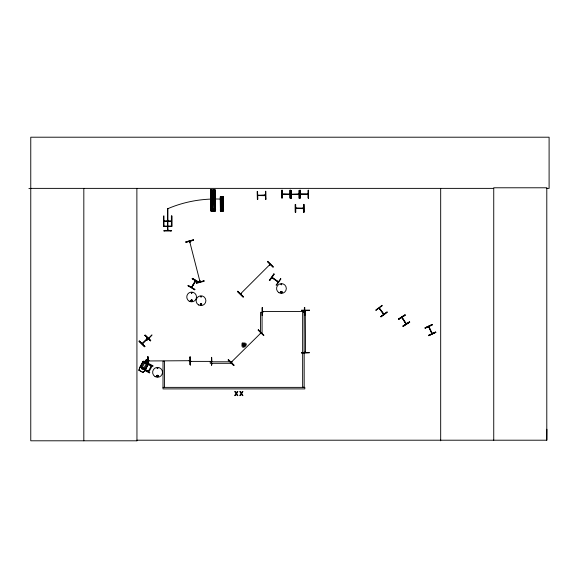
<?xml version="1.0" encoding="UTF-8"?>
<svg xmlns="http://www.w3.org/2000/svg" width="578" height="578" viewBox="0 0 578 578"><rect width="100%" height="100%" fill="white"/><g stroke="black" fill="none" stroke-linecap="round" stroke-linejoin="round"><path stroke-width="0.87" d="M546.398 188.377L549.1 188.377L549.1 137.203L30.764 137.203L30.764 440.797L136.957 440.797L136.885 440.205L546.795 440.205L546.875 429.23M431.903 332.798L432.221 333.578M271.826 277.548L278.199 282.05M278.401 281.753L277.729 281.233L277.426 281.623M305.191 311.419L305.242 310.596M157.151 368.164C158.011 369.833 157.967 366.719 157.187 368.374M157.035 375.989C158.437 374.385 157.808 377.571 157.115 376.105M191.831 292.959L191.397 292.844L191.86 292.844M200.588 296.651C201.708 295.228 201.231 298.19 200.638 296.55M281.016 284.434C282.129 283.01 281.659 285.973 281.067 284.333M281.674 284.492L281.211 284.369L281.623 284.535M243.62 346.273L245.231 345.145L244.104 343.534L242.493 344.661L243.62 346.273L243.902 344.683L243.822 345.117M243.902 344.683L244.104 343.534M305.56 352.305L305.242 310.675L305.56 311.296M305.552 351.756L305.17 351.677L305.596 351.756M189.794 242.066L189.938 241.264M200.335 281.775L200.125 280.98L199.786 281.219M143.069 372.521L138.951 370.281L139.63 367.745L142.918 361.698L143.951 361.221M138.995 370.303L139.695 367.767L142.918 361.698M211.584 361.387L211.151 361.394L211.584 361.113M241.25 293.617L240.968 293.342L240.867 294M231.937 362.016L231.641 361.727L231.142 362.341M270.244 264.63L269.962 264.348M142.043 343.614L142.795 343.281M191.802 287.403L191.412 287.36M195.646 280.966L191.65 287.497M190.733 361.077L191.036 361.409M157.743 368.374L157.324 368.273L157.765 368.222M191.174 300.358C192.264 302.85 192.214 299.108 191.513 300.17M213.318 209.98L212.733 209.937M379.096 308.096L383.705 314.425L379.161 308.255L379.414 307.958L379.587 308.905M384.002 314.165L383.25 313.673M428.695 326.78L431.983 333.701L428.659 326.613M305.249 311.383L305.56 310.617M148.105 360.701L148.972 360.694M295.726 208.203L296.593 208.203M302.677 208.159L303.464 208.427L295.885 208.167M143.416 361.886L143.647 361.46M140.447 367.384L140.678 366.958M145.085 361.835L146.313 359.581L148.091 360.549M146.357 359.61L145.107 361.944L143.879 362.247L141.588 366.459L141.48 368.735L143.098 369.609L144.948 368.28L147.231 364.068L146.769 362.847L148.047 360.52M145.143 362.269L145.446 361.727M146.725 362.825L147.946 360.564M139.031 370.231L143.069 372.42L144.883 370.599L148.17 364.545L147.946 363.389M147.925 371.444L148.156 371.018M150.894 365.946L151.125 365.52M148.091 371.538L148.322 371.112L140.512 366.871L140.281 367.29L148.199 371.589L151.407 365.672L143.481 361.366L143.25 361.792L151.068 366.033L151.292 365.614M307.431 193.933L307.258 194.374M401.847 317.394L406.081 323.962M402.541 317.972L402.071 317.243M406.312 323.817L405.886 323.08M188.175 285.424L187.951 285.799L194.685 289.78M192.185 278.712L192.402 278.336L199.121 282.346L198.897 282.721L192.185 278.712L198.955 282.628M191.455 287.295L195.422 280.648M191.723 287.425L195.617 280.857L195.27 280.742M194.663 289.809L194.887 289.434L188.146 285.474L194.829 289.527M147.802 338.303L142.39 343.773L142.13 343.469M146.993 338.614L147.549 338.051M142.282 343.816L147.751 338.318M231.229 362.196C231.662 363.244 232.161 360.715 231.2 362.283L260.851 333.065M260.194 333.174L260.476 333.455M269.63 280.561L274.059 274.116M271.935 277.57L278.069 281.948M272.361 277.967L272.614 277.613L272.028 277.259M272.556 278.112L272.592 277.65M280.648 278.719L276.089 285.07L276.443 285.315L280.915 278.907L280.561 278.654M189.974 241.402L190.111 241.98M199.974 281.847L200.161 281.118M429.273 327.285L428.905 326.498M241.279 293.646L240.78 294.036M270.273 264.652L269.825 265.092M146.993 338.498L147.188 338.802M200.638 303.992C200.739 306.116 201.982 303.363 200.891 303.912M257.81 195.798L257.839 195.212M258.395 195.595L258.467 195.241M189.974 360.701L148.192 360.968L148.813 361.048L148.271 360.658M262.506 311.455L304.375 311.455M263.214 311.766C263.358 310.762 263.525 312.395 262.528 311.766M282.172 194.287L282.339 193.977M282.938 194.316L282.88 193.933M289.289 193.977L289.13 194.287M300.314 194.287L300.481 193.977M307.973 194.367L307.973 193.977M242.97 345.969L243.721 345.073M244.003 344.734L244.754 343.838M143.026 372.391L144.782 370.527M237.804 291.283L243.41 296.745L243.107 297.049L237.536 291.558L237.847 291.247M267.455 261.639L267.759 261.328L273.322 266.826L273.018 267.137L267.462 261.624M269.586 264.854L270.078 264.348L240.585 293.805M231.33 362.529L231.894 362.009M260.649 332.784L260.389 333.484L260.88 332.979M233.714 365.491L234.018 365.18L228.454 359.689L228.151 359.993L233.714 365.491L228.173 359.971M144.868 335.399L145.172 335.088L150.728 340.594L150.424 340.897M142.101 343.556L147.686 338.303M144.919 346.46L144.616 346.764L139.06 341.266L139.363 340.955L144.883 346.497L139.291 341.034M305.524 311.383L305.516 310.675M201.137 296.854L200.848 296.478L201.158 296.796M157.23 375.657L157.686 375.534M376.003 310.263L382.34 305.683L382.08 305.329L375.808 310.003L376.068 310.35M383.178 313.717L383.597 313.616M380.743 316.621L387.014 311.947L387.274 312.301L381.003 316.975L380.743 316.621L387.079 312.041M398.668 319.439L398.437 319.07L405.012 314.837L405.243 315.198L398.639 319.388L405.185 315.111M398.459 319.099L405.026 314.865M406.262 323.752L402.122 317.243L401.84 317.546L406.009 324.012M405.532 323.275L405.958 323.203M402.967 326.1L409.542 321.867M403.126 326.346L409.701 322.105M195.256 281.537L194.988 281.211L195.313 281.602M143.004 361.785L143.936 361.308M425.242 328.217L425.061 327.82L432.142 324.504L432.322 324.901L425.22 328.167M425.076 327.856L432.156 324.54M425.198 328.116L432.279 324.8M429.013 326.628L428.659 326.794M431.528 332.942L431.961 332.928M428.58 335.348L435.639 331.982L435.826 332.372L428.746 335.688L428.558 335.298M428.609 335.399L435.689 332.075M428.731 335.659L435.812 332.343M191.52 292.49C190.733 294.014 192.705 292.613 191.73 292.533M281.558 292.598C282.201 290.228 280.113 293.732 281.891 292.027M242.558 345.377L243.656 344.979M244.068 344.828L245.166 344.423M270.136 264.291L269.529 264.912M272.144 277.339L278.336 281.703M185.979 242.283L185.87 241.864L193.428 239.87L193.543 240.289L185.964 242.233L193.514 240.188M185.878 241.9L193.442 239.906M199.844 281.118L200.284 281.732L200.104 281.045M196.419 282.945L203.983 280.951M264.789 195.068L264.601 195.465L264.789 195.024M302.836 208.123L302.843 208.514M303.551 311.405L303.674 311.817M304.216 311.766L303.587 311.463L304.295 311.455M289.831 194.367L282.339 194.331M298.393 194.143L298.226 194.461M212.812 210.797L213.296 210.71L212.812 210.63L213.289 210.536L212.849 209.959M221.771 210.782L221.793 210.219M289.289 193.933L289.123 194.374M266.017 199.128L265.584 199.135L265.432 191.318L265.851 191.311L265.981 199.128M257.759 195.256L265.331 195.053M259.414 195.465L263.9 195.364M257.333 199.309L257.766 199.302L257.578 191.484L257.167 191.491L257.369 199.309M211.808 363.418L211.599 365.159L211.599 357.341L211.786 361.684M211.194 361.394L190.653 361.387L191.043 361.38M190.444 365.166L190.437 357.341M210.573 189.931L215.095 189.866M210.905 192.077L214.814 192.041M210.919 193.514L214.828 193.471M210.941 195.66L214.85 195.624M210.956 197.575L214.864 197.531M220.493 198.297L223.101 198.268M220.507 199.251L223.115 199.222A116.872 107.342 12.5 0 0 167.476 208.839L167.476 230.564M210.977 199.721L214.893 199.677M220.521 200.689L223.13 200.66M220.529 201.96L223.137 201.932M220.543 203.391L223.151 203.362M211.086 208.94L214.994 208.896M210.443 209.554L215.652 209.496M220.615 209.539L223.224 209.518M210.443 209.72L215.652 209.662M212.733 209.908L213.354 209.901M220.189 210.06L223.664 210.024M221.714 210.19L222.125 210.204M212.747 210.854L213.361 210.854M223.383 210.948L223.289 196.816L220.276 196.867L220.428 210.992L223.44 210.948M295.806 208.203L303.464 208.159M295.315 212.256L295.748 212.249L295.647 204.431L295.264 204.431L295.315 212.256L295.3 204.431M304.006 212.198L303.573 212.205L303.573 204.381L303.956 204.381L304.006 212.198L303.92 204.381M304.787 307.677L304.353 307.684L304.396 315.501L304.837 315.501L304.751 307.677M301.47 310.509L309.288 310.458M262.585 311.455L263.293 311.448M262.665 311.766L263.293 311.723M309.295 352.551L301.47 352.927L301.47 352.493M301.47 352.891L309.295 352.84M147.686 363.013L147.65 356.929L148.084 356.929M189.952 356.922L190.386 356.922L190.437 364.74L190.003 364.747L190.01 356.922L190.111 364.747M148.185 360.701L148.893 360.694M189.187 360.701L189.895 360.701M189.194 360.975L189.895 360.968M147.693 364.747L148.134 364.747M28.9 188.594L30.764 188.587M30.764 188.377L493.742 188.377M300.314 190.241L299.881 190.241L299.881 198.059L300.314 198.059L300.3 190.241L300.206 198.059M282.259 194.013L289.918 194.287M300.394 194.013L308.052 194.013M283.906 194.259L288.4 194.259M299.101 194.54L291.355 194.461L298.992 194.157L291.355 194.186L292.193 194.54M302.048 194.259L306.535 194.259M308.139 194.374L300.481 194.331M308.573 198.059L308.132 198.059L308.19 190.241L308.573 190.241L308.536 198.059M290.842 198.232L291.276 198.232L291.261 190.415L290.842 190.415L290.879 198.232M299.534 198.232L299.101 198.232L299.101 190.415L299.534 190.415L299.498 198.232M167.476 208.839L167.909 208.839L167.909 230.564M164 226.359L163.964 215.926L163.567 215.926L163.567 226.359L171.818 226.359L171.818 215.926L171.384 215.926L171.384 226.359M167.476 220.139L167.909 220.139M167.476 220.493L167.042 220.926M167.909 220.493L168.343 220.926M164 220.926L171.384 220.926M164 221.36L171.384 221.36M163.567 226.171L171.818 226.143M167.476 229.697L167.367 230.564M167.909 229.697L168.017 230.564M163.01 387.376L304.823 387.376L304.823 388.9L163.01 388.9L163.01 361.308L164.535 361.308L164.535 387.376M379.363 308.002L383.922 314.049M301.022 193.933L301.232 194.374M242.493 344.661L243.641 344.864M244.082 344.936L245.231 345.145M298.992 194.157L298.197 194.54M257.788 195.552L265.504 195.682M146.205 362.139L153.091 365.874L152.823 366.373L152.13 365.997L148.893 371.972L149.781 372.449L149.478 372.998L144.406 370.245M143.908 361.192L145.136 361.864M146.819 362.774L147.99 363.41M143.886 361.286L147.925 363.475M144.883 370.599L148.127 364.516L147.881 363.446M192.387 278.372L199.099 282.382M191.686 287.374L195.653 280.785M305.242 352.464L305.242 351.677M242.796 344.004L243.692 344.755M244.032 345.044L244.928 345.796M267.527 261.559L273.091 267.058M237.768 291.326L243.331 296.817M237.565 291.529L243.128 297.027M228.375 359.762L233.982 365.217M145.143 335.117L150.706 340.615M144.941 335.319L150.497 340.825L144.905 335.363M139.081 341.237L144.644 346.742M295.806 208.477L303.551 208.622L295.726 208.477M428.883 327.285L429.244 327.119M189.779 242.131L189.649 241.402L200.024 281.797M428.941 326.57L432.192 333.506M243.389 343.592L243.786 344.69M243.938 345.109L244.335 346.208M189.909 241.329L190.09 242.016M265.468 191.318L265.634 199.135M257.492 191.484L257.658 199.302M223.057 196.823L223.238 210.948M222.942 196.823L223.101 210.948L222.891 196.823M222.718 196.823L222.935 210.948M222.573 196.823L222.754 210.956L222.552 196.831M222.436 196.831L222.508 209.193M222.335 210.956L221.54 210.963M221.128 196.852L221.323 210.096M220.782 196.86L220.948 210.984M220.478 196.86L220.608 210.992M220.341 196.867L220.442 210.992M215.226 211.049L215.002 189.866L215.327 211.042L210.804 211.114L210.674 189.931M214.821 189.873L215.016 211.049L214.749 189.873M214.575 189.873L214.806 211.049M214.481 189.873L214.713 211.049M214.315 189.873L214.546 209.287M214.236 189.873L214.445 209.287M214.272 209.294L214.062 189.88L214.25 211.057M213.723 189.88L214.026 209.294M213.658 211.064L212.466 211.078M211.953 189.916L212.018 197.864M212.054 199.627L212.14 209.33M211.851 189.916L211.938 197.864M211.96 199.627L212.061 209.337M211.678 189.924L211.765 197.864M211.786 199.627L211.888 209.337M211.606 189.924L211.866 211.1M211.432 189.924L211.519 197.864M211.541 199.634L211.642 209.337M211.353 189.924L211.425 197.864M211.461 199.634L211.548 209.337M211.273 197.871L211.187 189.924L211.382 209.344M211.295 199.634L211.411 211.086M210.84 189.931L211.107 211.107M305.509 351.677L305.516 352.385M304.462 307.684L304.454 315.501M303.631 204.381L303.681 212.198M295.589 204.431L295.64 212.256M262.369 307.684L262.477 315.501M148.062 356.929L148.12 363.237M147.975 356.929L148.011 363.006M147.686 356.929L147.722 363.013M211.627 357.341L211.642 361.684M211.649 363.425L211.656 365.159M546.795 440.205L546.795 187.785L493.742 187.785L493.742 440.205M440.682 188.377L440.682 440.797M308.24 190.241L308.24 198.059M299.917 190.241L299.917 198.059M299.209 190.415L299.209 198.232M291.168 190.415L291.225 198.232M290.394 190.241L290.394 198.059M290.048 190.241L290.105 198.059M282.064 190.241L282.064 198.059M171.789 215.926L171.789 226.359M170.734 230.564L170.734 230.998M167.938 220.521L167.938 220.897M167.439 220.521L167.439 220.897M164.651 230.564L164.651 230.998M136.878 188.377L136.957 440.797M83.824 188.377L83.824 440.797M221.28 202.517C222.017 204.72 222.985 200.934 221.28 202.517M156.884 375.801C157.743 378.489 158.972 373.908 156.884 375.801M190.95 300.437C191.817 303.125 193.045 298.537 190.95 300.437M200.335 304.18C201.195 306.867 202.423 302.287 200.335 304.18M280.764 291.962C281.623 294.65 282.852 290.069 280.764 291.962M144.746 362.724L142.455 366.929L144.081 367.81L146.364 363.598L144.746 362.724M146.458 360.246L146.053 360.997L147.094 361.561L147.498 360.809L146.458 360.246M237.283 391.479L236.279 393.105L235.297 391.479L234.668 391.479L235.94 393.546L234.632 395.612L235.224 395.612L236.25 393.958L237.255 395.612L237.883 395.612L236.59 393.517L237.883 391.479L237.283 391.479M242.355 391.479L241.358 393.105L240.369 391.479L239.74 391.479L241.019 393.546L239.704 395.612L240.296 395.612L241.322 393.958L242.326 395.612L242.955 395.612L241.662 393.517L242.955 391.479L242.355 391.479M273.82 273.95L269.319 280.344L269.673 280.597L274.145 274.182L273.791 273.936M258.366 329.771L258.063 330.081L263.626 335.572L263.929 335.262L258.366 329.771M151.913 335.038L146.559 340.572L151.913 335.038M242.196 343.101C239.957 353.172 252.441 341.641 242.196 343.101M409.513 321.816L402.909 326.006L403.141 326.375L409.715 322.141L409.484 321.773M203.955 280.843L196.397 282.859L196.506 283.256L204.063 281.269L203.955 280.843M262.477 307.684L262.044 307.684L262.094 315.509L262.528 315.501L262.477 307.684M309.288 310.133L301.47 310.184L301.47 310.617L309.288 310.567L309.288 310.133M282.172 190.241L281.739 190.241L281.775 198.059L282.172 198.059L282.122 190.241M290.431 190.241L289.997 190.241L289.997 198.059L290.431 198.059L290.431 190.241M171.601 230.564L163.784 230.564L163.784 230.998L171.601 230.998L171.601 230.564M304.173 312.055L302.655 312.055L302.655 387.13L304.173 387.13L304.173 312.055M262.072 312.33L260.555 312.33L260.555 333.181L262.072 333.181L262.072 312.33M231.084 361.785L210.233 361.785L210.233 363.309L231.084 363.309L231.084 361.785M221.164 210.984L221.013 196.852L221.136 210.984M220.839 210.984L220.673 196.86L220.774 210.984M155.092 376.618A4.949 4.949 0 0 0 162.512 372.333A4.949 4.949 0 0 0 155.092 368.049A4.949 4.949 0 0 0 155.092 376.618M157.187 376.639A0.759 0.759 0 0 0 158.321 375.989A0.759 0.759 0 0 0 157.187 375.332A0.759 0.759 0 0 0 157.187 376.639M279.001 292.721A4.884 4.884 0 0 0 286.327 288.494A4.884 4.884 0 0 0 279.001 284.26A4.884 4.884 0 0 0 279.001 292.721M280.908 292.685A0.759 0.759 0 0 0 282.172 292.345A0.759 0.759 0 0 0 281.248 291.413A0.759 0.759 0 0 0 280.908 292.685M198.572 304.938A4.884 4.884 0 0 0 205.898 300.704A4.884 4.884 0 0 0 198.572 296.478A4.884 4.884 0 0 0 198.572 304.938M200.479 304.895A0.759 0.759 0 0 0 201.744 304.563A0.759 0.759 0 0 0 200.819 303.631A0.759 0.759 0 0 0 200.479 304.895M189.194 301.189A4.877 4.877 0 0 0 196.513 296.962A4.877 4.877 0 0 0 189.194 292.743A4.877 4.877 0 0 0 189.194 301.189M191.253 301.275A0.759 0.759 0 0 0 192.387 300.618A0.759 0.759 0 0 0 191.253 299.968A0.759 0.759 0 0 0 191.253 301.275M212.314 199.244A0.867 0.867 0 0 0 213.766 198.839A0.867 0.867 0 0 0 212.69 197.792A0.867 0.867 0 0 0 212.314 199.244"/></g></svg>
